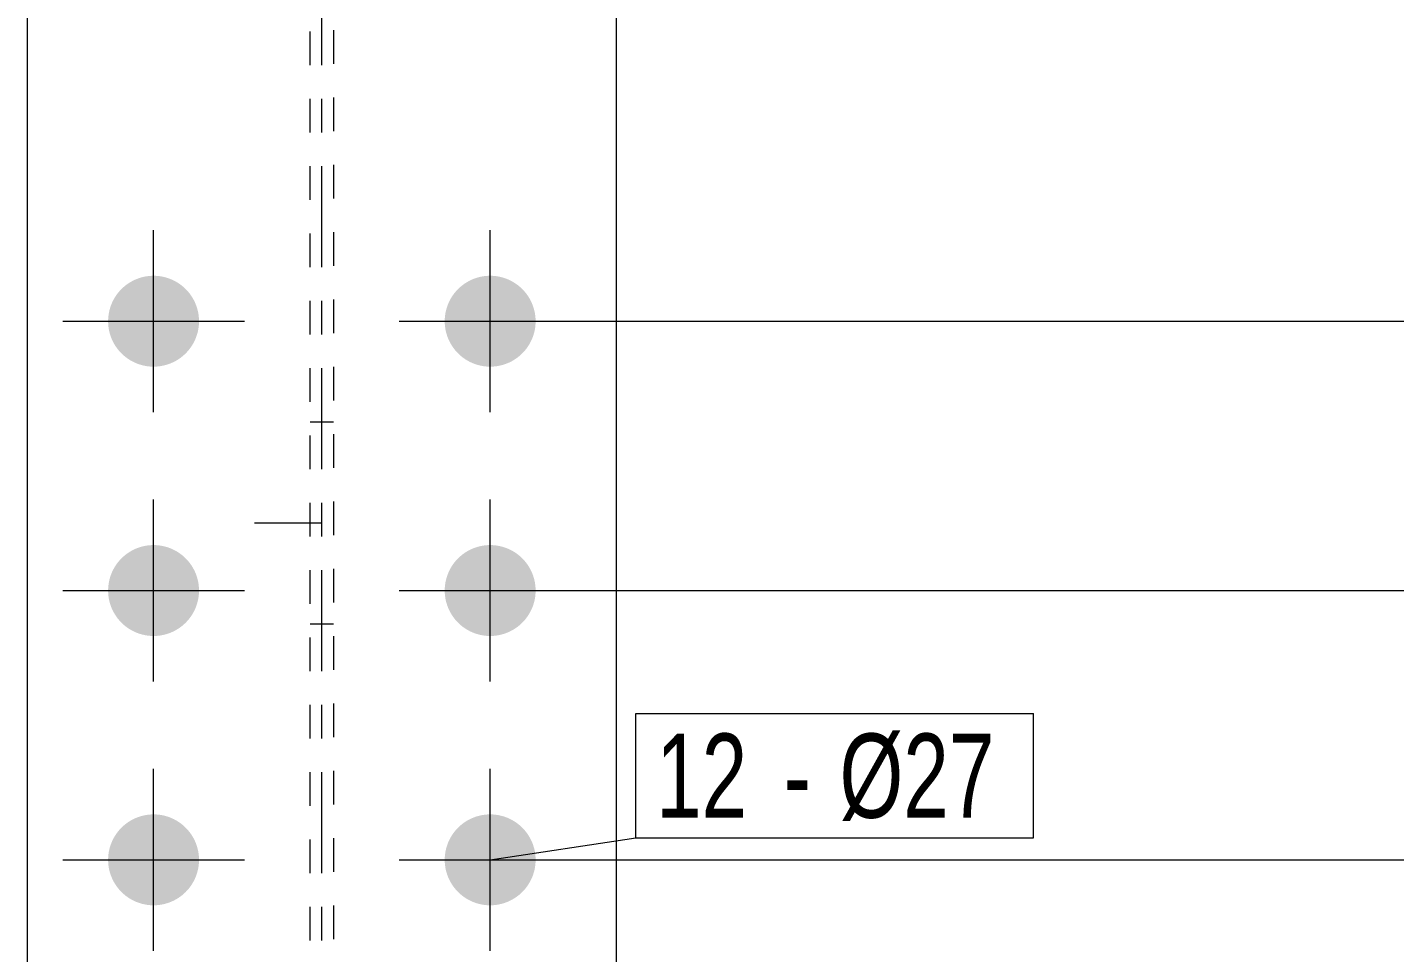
# Model space of a CAD drawing. Header units: millimetres. Extents: x 2 to 825, y 1 to 579.
# Drawn here: x 91.95 to 132.57, y 459.33 to 486.82 of the extents above; entities that cross this region are included whole.
import ezdxf

# ---------------------------------------------------------------- set-up
doc = ezdxf.new("R2010")
doc.units = ezdxf.units.MM
for name, pattern in [('XKITLINE00', [0]), ('XKITLINE01', [4, 1, -1, 1, -1]), ('XKITLINE02', [4, 2, -2]), ('XKITLINE03', [6, 3, -1, 1, -1])]:
    doc.linetypes.add(name, pattern=pattern)
for name, color, linetype, lineweight in [('Bolt', 3, 'Continuous', 0), ('BoltMark', 7, 'Continuous', 0), ('Dimensions', 7, 'Continuous', 0), ('Part', 2, 'Continuous', 0)]:
    doc.layers.add(name, color=color, linetype=linetype, lineweight=lineweight)
doc.styles.add('ARIAL_NARROW', font='ARIALN.TTF')

# ---------------------------------------------------------------- blocks, each defined once
blk = doc.blocks.new('*A37')
at = {"layer": 'Bolt', "color": 3, "linetype": 'XKITLINE02', "lineweight": 0}
for p, q in [((100.346, 475.095), (101.046, 475.095)), ((98.696, 472.095), (102.696, 472.095)), ((100.346, 469.095), (101.046, 469.095))]:
    blk.add_line(p, q, dxfattribs=at)
blk = doc.blocks.new('*A38')
at = {"layer": 'Bolt'}
for points in [[(94.347, 478.122), (94.348, 478.155), (94.35, 478.188), (94.353, 478.221), (94.357, 478.254), (94.361, 478.287), (94.366, 478.32), (94.372, 478.352), (94.379, 478.384), (94.387, 478.417), (94.395, 478.449), (94.405, 478.481), (94.415, 478.512), (94.425, 478.544), (94.437, 478.575), (94.449, 478.605), (94.462, 478.636), (94.476, 478.666), (94.491, 478.696), (94.506, 478.725), (94.522, 478.754), (94.539, 478.783), (94.556, 478.811), (94.574, 478.839), (94.593, 478.866), (94.612, 478.893), (94.632, 478.919), (94.653, 478.945), (94.674, 478.97), (94.696, 478.995), (94.719, 479.02), (94.742, 479.043), (94.766, 479.066), (94.79, 479.089), (94.815, 479.111), (94.84, 479.132), (94.866, 479.153), (94.892, 479.173), (94.919, 479.192), (94.946, 479.211), (94.974, 479.229), (95.002, 479.247), (95.031, 479.263), (95.06, 479.279), (95.089, 479.295), (95.119, 479.309), (95.149, 479.323), (95.18, 479.336), (95.211, 479.348), (95.242, 479.36), (95.273, 479.371), (95.305, 479.381), (95.336, 479.39), (95.368, 479.398), (95.401, 479.406), (95.433, 479.413), (95.466, 479.419), (95.498, 479.424), (95.531, 479.429), (95.564, 479.432), (95.597, 479.435), (95.63, 479.437), (95.663, 479.438), (95.696, 479.439), (95.73, 479.438), (95.763, 479.437), (95.796, 479.435), (95.829, 479.432), (95.862, 479.429), (95.895, 479.424), (95.927, 479.419), (95.96, 479.413), (95.992, 479.406), (96.024, 479.398), (96.057, 479.39), (96.088, 479.381), (96.12, 479.371), (96.151, 479.36), (96.182, 479.348), (96.213, 479.336), (96.244, 479.323), (96.274, 479.309), (96.303, 479.295), (96.333, 479.279), (96.362, 479.263), (96.39, 479.247), (96.419, 479.229), (96.446, 479.211), (96.474, 479.192), (96.501, 479.173), (96.527, 479.153), (96.553, 479.132), (96.578, 479.111), (96.603, 479.089), (96.627, 479.066), (96.651, 479.043), (96.674, 479.02), (96.697, 478.995), (96.719, 478.97), (96.74, 478.945), (96.761, 478.919), (96.781, 478.893), (96.8, 478.866), (96.819, 478.839), (96.837, 478.811), (96.854, 478.783), (96.871, 478.754), (96.887, 478.725), (96.902, 478.696), (96.917, 478.666), (96.931, 478.636), (96.944, 478.605), (96.956, 478.575), (96.968, 478.544), (96.978, 478.512), (96.988, 478.481), (96.998, 478.449), (97.006, 478.417), (97.014, 478.384), (97.021, 478.352), (97.027, 478.32), (97.032, 478.287), (97.036, 478.254), (97.04, 478.221), (97.043, 478.188), (97.045, 478.155), (97.046, 478.122), (97.046, 478.089), (97.046, 478.056), (97.045, 478.022), (97.043, 477.989), (97.04, 477.956), (97.036, 477.923), (97.032, 477.891), (97.027, 477.858), (97.021, 477.825), (97.014, 477.793), (97.006, 477.761), (96.998, 477.729), (96.988, 477.697), (96.978, 477.665), (96.968, 477.634), (96.956, 477.603), (96.944, 477.572), (96.931, 477.542), (96.917, 477.512), (96.902, 477.482), (96.887, 477.452), (96.871, 477.423), (96.854, 477.395), (96.837, 477.366), (96.819, 477.339), (96.8, 477.311), (96.781, 477.285), (96.761, 477.258), (96.74, 477.232), (96.719, 477.207), (96.697, 477.182), (96.674, 477.158), (96.651, 477.134), (96.627, 477.111), (96.603, 477.088), (96.578, 477.066), (96.553, 477.045), (96.527, 477.024), (96.501, 477.004), (96.474, 476.985), (96.446, 476.966), (96.419, 476.948), (96.39, 476.931), (96.362, 476.914), (96.333, 476.898), (96.303, 476.883), (96.274, 476.868), (96.244, 476.855), (96.213, 476.841), (96.182, 476.829), (96.151, 476.818), (96.12, 476.807), (96.088, 476.797), (96.057, 476.788), (96.024, 476.779), (95.992, 476.772), (95.96, 476.765), (95.927, 476.759), (95.895, 476.753), (95.862, 476.749), (95.829, 476.745), (95.796, 476.742), (95.763, 476.74), (95.73, 476.739), (95.696, 476.739), (95.663, 476.739), (95.63, 476.74), (95.597, 476.742), (95.564, 476.745), (95.531, 476.749), (95.498, 476.753), (95.466, 476.759), (95.433, 476.765), (95.401, 476.772), (95.368, 476.779), (95.336, 476.788), (95.305, 476.797), (95.273, 476.807), (95.242, 476.818), (95.211, 476.829), (95.18, 476.841), (95.149, 476.855), (95.119, 476.868), (95.089, 476.883), (95.06, 476.898), (95.031, 476.914), (95.002, 476.931), (94.974, 476.948), (94.946, 476.966), (94.919, 476.985), (94.892, 477.004), (94.866, 477.024), (94.84, 477.045), (94.815, 477.066), (94.79, 477.088), (94.766, 477.111), (94.742, 477.134), (94.719, 477.158), (94.696, 477.182), (94.674, 477.207), (94.653, 477.232), (94.632, 477.258), (94.612, 477.285), (94.593, 477.311), (94.574, 477.339), (94.556, 477.366), (94.539, 477.395), (94.522, 477.423), (94.506, 477.452), (94.491, 477.482), (94.476, 477.512), (94.462, 477.542), (94.449, 477.572), (94.437, 477.603), (94.425, 477.634), (94.415, 477.665), (94.405, 477.697), (94.395, 477.729), (94.387, 477.761), (94.379, 477.793), (94.372, 477.825), (94.366, 477.858), (94.361, 477.891), (94.357, 477.923), (94.353, 477.956), (94.35, 477.989), (94.348, 478.022), (94.347, 478.056), (94.346, 478.089)], [(104.347, 478.122), (104.348, 478.155), (104.35, 478.188), (104.353, 478.221), (104.357, 478.254), (104.361, 478.287), (104.366, 478.32), (104.372, 478.352), (104.379, 478.384), (104.387, 478.417), (104.395, 478.449), (104.405, 478.481), (104.415, 478.512), (104.425, 478.544), (104.437, 478.575), (104.449, 478.605), (104.462, 478.636), (104.476, 478.666), (104.491, 478.696), (104.506, 478.725), (104.522, 478.754), (104.539, 478.783), (104.556, 478.811), (104.574, 478.839), (104.593, 478.866), (104.612, 478.893), (104.632, 478.919), (104.653, 478.945), (104.674, 478.97), (104.696, 478.995), (104.719, 479.02), (104.742, 479.043), (104.766, 479.066), (104.79, 479.089), (104.815, 479.111), (104.84, 479.132), (104.866, 479.153), (104.892, 479.173), (104.919, 479.192), (104.946, 479.211), (104.974, 479.229), (105.002, 479.247), (105.031, 479.263), (105.06, 479.279), (105.089, 479.295), (105.119, 479.309), (105.149, 479.323), (105.18, 479.336), (105.211, 479.348), (105.242, 479.36), (105.273, 479.371), (105.305, 479.381), (105.336, 479.39), (105.368, 479.398), (105.401, 479.406), (105.433, 479.413), (105.466, 479.419), (105.498, 479.424), (105.531, 479.429), (105.564, 479.432), (105.597, 479.435), (105.63, 479.437), (105.663, 479.438), (105.696, 479.439), (105.73, 479.438), (105.763, 479.437), (105.796, 479.435), (105.829, 479.432), (105.862, 479.429), (105.895, 479.424), (105.927, 479.419), (105.96, 479.413), (105.992, 479.406), (106.024, 479.398), (106.057, 479.39), (106.088, 479.381), (106.12, 479.371), (106.151, 479.36), (106.182, 479.348), (106.213, 479.336), (106.244, 479.323), (106.274, 479.309), (106.303, 479.295), (106.333, 479.279), (106.362, 479.263), (106.39, 479.247), (106.419, 479.229), (106.446, 479.211), (106.474, 479.192), (106.501, 479.173), (106.527, 479.153), (106.553, 479.132), (106.578, 479.111), (106.603, 479.089), (106.627, 479.066), (106.651, 479.043), (106.674, 479.02), (106.697, 478.995), (106.719, 478.97), (106.74, 478.945), (106.761, 478.919), (106.781, 478.893), (106.8, 478.866), (106.819, 478.839), (106.837, 478.811), (106.854, 478.783), (106.871, 478.754), (106.887, 478.725), (106.902, 478.696), (106.917, 478.666), (106.931, 478.636), (106.944, 478.605), (106.956, 478.575), (106.968, 478.544), (106.978, 478.512), (106.988, 478.481), (106.998, 478.449), (107.006, 478.417), (107.014, 478.384), (107.021, 478.352), (107.027, 478.32), (107.032, 478.287), (107.036, 478.254), (107.04, 478.221), (107.043, 478.188), (107.045, 478.155), (107.046, 478.122), (107.046, 478.089), (107.046, 478.056), (107.045, 478.022), (107.043, 477.989), (107.04, 477.956), (107.036, 477.923), (107.032, 477.891), (107.027, 477.858), (107.021, 477.825), (107.014, 477.793), (107.006, 477.761), (106.998, 477.729), (106.988, 477.697), (106.978, 477.665), (106.968, 477.634), (106.956, 477.603), (106.944, 477.572), (106.931, 477.542), (106.917, 477.512), (106.902, 477.482), (106.887, 477.452), (106.871, 477.423), (106.854, 477.395), (106.837, 477.366), (106.819, 477.339), (106.8, 477.311), (106.781, 477.285), (106.761, 477.258), (106.74, 477.232), (106.719, 477.207), (106.697, 477.182), (106.674, 477.158), (106.651, 477.134), (106.627, 477.111), (106.603, 477.088), (106.578, 477.066), (106.553, 477.045), (106.527, 477.024), (106.501, 477.004), (106.474, 476.985), (106.446, 476.966), (106.419, 476.948), (106.39, 476.931), (106.362, 476.914), (106.333, 476.898), (106.303, 476.883), (106.274, 476.868), (106.244, 476.855), (106.213, 476.841), (106.182, 476.829), (106.151, 476.818), (106.12, 476.807), (106.088, 476.797), (106.057, 476.788), (106.024, 476.779), (105.992, 476.772), (105.96, 476.765), (105.927, 476.759), (105.895, 476.753), (105.862, 476.749), (105.829, 476.745), (105.796, 476.742), (105.763, 476.74), (105.73, 476.739), (105.696, 476.739), (105.663, 476.739), (105.63, 476.74), (105.597, 476.742), (105.564, 476.745), (105.531, 476.749), (105.498, 476.753), (105.466, 476.759), (105.433, 476.765), (105.401, 476.772), (105.368, 476.779), (105.336, 476.788), (105.305, 476.797), (105.273, 476.807), (105.242, 476.818), (105.211, 476.829), (105.18, 476.841), (105.149, 476.855), (105.119, 476.868), (105.089, 476.883), (105.06, 476.898), (105.031, 476.914), (105.002, 476.931), (104.974, 476.948), (104.946, 476.966), (104.919, 476.985), (104.892, 477.004), (104.866, 477.024), (104.84, 477.045), (104.815, 477.066), (104.79, 477.088), (104.766, 477.111), (104.742, 477.134), (104.719, 477.158), (104.696, 477.182), (104.674, 477.207), (104.653, 477.232), (104.632, 477.258), (104.612, 477.285), (104.593, 477.311), (104.574, 477.339), (104.556, 477.366), (104.539, 477.395), (104.522, 477.423), (104.506, 477.452), (104.491, 477.482), (104.476, 477.512), (104.462, 477.542), (104.449, 477.572), (104.437, 477.603), (104.425, 477.634), (104.415, 477.665), (104.405, 477.697), (104.395, 477.729), (104.387, 477.761), (104.379, 477.793), (104.372, 477.825), (104.366, 477.858), (104.361, 477.891), (104.357, 477.923), (104.353, 477.956), (104.35, 477.989), (104.348, 478.022), (104.347, 478.056), (104.346, 478.089)], [(94.347, 470.122), (94.348, 470.155), (94.35, 470.188), (94.353, 470.221), (94.357, 470.254), (94.361, 470.287), (94.366, 470.32), (94.372, 470.352), (94.379, 470.384), (94.387, 470.417), (94.395, 470.449), (94.405, 470.481), (94.415, 470.512), (94.425, 470.544), (94.437, 470.575), (94.449, 470.605), (94.462, 470.636), (94.476, 470.666), (94.491, 470.696), (94.506, 470.725), (94.522, 470.754), (94.539, 470.783), (94.556, 470.811), (94.574, 470.839), (94.593, 470.866), (94.612, 470.893), (94.632, 470.919), (94.653, 470.945), (94.674, 470.97), (94.696, 470.995), (94.719, 471.02), (94.742, 471.043), (94.766, 471.066), (94.79, 471.089), (94.815, 471.111), (94.84, 471.132), (94.866, 471.153), (94.892, 471.173), (94.919, 471.192), (94.946, 471.211), (94.974, 471.229), (95.002, 471.247), (95.031, 471.263), (95.06, 471.279), (95.089, 471.295), (95.119, 471.309), (95.149, 471.323), (95.18, 471.336), (95.211, 471.348), (95.242, 471.36), (95.273, 471.371), (95.305, 471.381), (95.336, 471.39), (95.368, 471.398), (95.401, 471.406), (95.433, 471.413), (95.466, 471.419), (95.498, 471.424), (95.531, 471.429), (95.564, 471.432), (95.597, 471.435), (95.63, 471.437), (95.663, 471.438), (95.696, 471.439), (95.73, 471.438), (95.763, 471.437), (95.796, 471.435), (95.829, 471.432), (95.862, 471.429), (95.895, 471.424), (95.927, 471.419), (95.96, 471.413), (95.992, 471.406), (96.024, 471.398), (96.057, 471.39), (96.088, 471.381), (96.12, 471.371), (96.151, 471.36), (96.182, 471.348), (96.213, 471.336), (96.244, 471.323), (96.274, 471.309), (96.303, 471.295), (96.333, 471.279), (96.362, 471.263), (96.39, 471.247), (96.419, 471.229), (96.446, 471.211), (96.474, 471.192), (96.501, 471.173), (96.527, 471.153), (96.553, 471.132), (96.578, 471.111), (96.603, 471.089), (96.627, 471.066), (96.651, 471.043), (96.674, 471.02), (96.697, 470.995), (96.719, 470.97), (96.74, 470.945), (96.761, 470.919), (96.781, 470.893), (96.8, 470.866), (96.819, 470.839), (96.837, 470.811), (96.854, 470.783), (96.871, 470.754), (96.887, 470.725), (96.902, 470.696), (96.917, 470.666), (96.931, 470.636), (96.944, 470.605), (96.956, 470.575), (96.968, 470.544), (96.978, 470.512), (96.988, 470.481), (96.998, 470.449), (97.006, 470.417), (97.014, 470.384), (97.021, 470.352), (97.027, 470.32), (97.032, 470.287), (97.036, 470.254), (97.04, 470.221), (97.043, 470.188), (97.045, 470.155), (97.046, 470.122), (97.046, 470.089), (97.046, 470.056), (97.045, 470.022), (97.043, 469.989), (97.04, 469.956), (97.036, 469.923), (97.032, 469.891), (97.027, 469.858), (97.021, 469.825), (97.014, 469.793), (97.006, 469.761), (96.998, 469.729), (96.988, 469.697), (96.978, 469.665), (96.968, 469.634), (96.956, 469.603), (96.944, 469.572), (96.931, 469.542), (96.917, 469.512), (96.902, 469.482), (96.887, 469.452), (96.871, 469.423), (96.854, 469.395), (96.837, 469.366), (96.819, 469.339), (96.8, 469.311), (96.781, 469.285), (96.761, 469.258), (96.74, 469.232), (96.719, 469.207), (96.697, 469.182), (96.674, 469.158), (96.651, 469.134), (96.627, 469.111), (96.603, 469.088), (96.578, 469.066), (96.553, 469.045), (96.527, 469.024), (96.501, 469.004), (96.474, 468.985), (96.446, 468.966), (96.419, 468.948), (96.39, 468.931), (96.362, 468.914), (96.333, 468.898), (96.303, 468.883), (96.274, 468.868), (96.244, 468.855), (96.213, 468.841), (96.182, 468.829), (96.151, 468.818), (96.12, 468.807), (96.088, 468.797), (96.057, 468.788), (96.024, 468.779), (95.992, 468.772), (95.96, 468.765), (95.927, 468.759), (95.895, 468.753), (95.862, 468.749), (95.829, 468.745), (95.796, 468.742), (95.763, 468.74), (95.73, 468.739), (95.696, 468.739), (95.663, 468.739), (95.63, 468.74), (95.597, 468.742), (95.564, 468.745), (95.531, 468.749), (95.498, 468.753), (95.466, 468.759), (95.433, 468.765), (95.401, 468.772), (95.368, 468.779), (95.336, 468.788), (95.305, 468.797), (95.273, 468.807), (95.242, 468.818), (95.211, 468.829), (95.18, 468.841), (95.149, 468.855), (95.119, 468.868), (95.089, 468.883), (95.06, 468.898), (95.031, 468.914), (95.002, 468.931), (94.974, 468.948), (94.946, 468.966), (94.919, 468.985), (94.892, 469.004), (94.866, 469.024), (94.84, 469.045), (94.815, 469.066), (94.79, 469.088), (94.766, 469.111), (94.742, 469.134), (94.719, 469.158), (94.696, 469.182), (94.674, 469.207), (94.653, 469.232), (94.632, 469.258), (94.612, 469.285), (94.593, 469.311), (94.574, 469.339), (94.556, 469.366), (94.539, 469.395), (94.522, 469.423), (94.506, 469.452), (94.491, 469.482), (94.476, 469.512), (94.462, 469.542), (94.449, 469.572), (94.437, 469.603), (94.425, 469.634), (94.415, 469.665), (94.405, 469.697), (94.395, 469.729), (94.387, 469.761), (94.379, 469.793), (94.372, 469.825), (94.366, 469.858), (94.361, 469.891), (94.357, 469.923), (94.353, 469.956), (94.35, 469.989), (94.348, 470.022), (94.347, 470.056), (94.346, 470.089)], [(104.347, 470.122), (104.348, 470.155), (104.35, 470.188), (104.353, 470.221), (104.357, 470.254), (104.361, 470.287), (104.366, 470.32), (104.372, 470.352), (104.379, 470.384), (104.387, 470.417), (104.395, 470.449), (104.405, 470.481), (104.415, 470.512), (104.425, 470.544), (104.437, 470.575), (104.449, 470.605), (104.462, 470.636), (104.476, 470.666), (104.491, 470.696), (104.506, 470.725), (104.522, 470.754), (104.539, 470.783), (104.556, 470.811), (104.574, 470.839), (104.593, 470.866), (104.612, 470.893), (104.632, 470.919), (104.653, 470.945), (104.674, 470.97), (104.696, 470.995), (104.719, 471.02), (104.742, 471.043), (104.766, 471.066), (104.79, 471.089), (104.815, 471.111), (104.84, 471.132), (104.866, 471.153), (104.892, 471.173), (104.919, 471.192), (104.946, 471.211), (104.974, 471.229), (105.002, 471.247), (105.031, 471.263), (105.06, 471.279), (105.089, 471.295), (105.119, 471.309), (105.149, 471.323), (105.18, 471.336), (105.211, 471.348), (105.242, 471.36), (105.273, 471.371), (105.305, 471.381), (105.336, 471.39), (105.368, 471.398), (105.401, 471.406), (105.433, 471.413), (105.466, 471.419), (105.498, 471.424), (105.531, 471.429), (105.564, 471.432), (105.597, 471.435), (105.63, 471.437), (105.663, 471.438), (105.696, 471.439), (105.73, 471.438), (105.763, 471.437), (105.796, 471.435), (105.829, 471.432), (105.862, 471.429), (105.895, 471.424), (105.927, 471.419), (105.96, 471.413), (105.992, 471.406), (106.024, 471.398), (106.057, 471.39), (106.088, 471.381), (106.12, 471.371), (106.151, 471.36), (106.182, 471.348), (106.213, 471.336), (106.244, 471.323), (106.274, 471.309), (106.303, 471.295), (106.333, 471.279), (106.362, 471.263), (106.39, 471.247), (106.419, 471.229), (106.446, 471.211), (106.474, 471.192), (106.501, 471.173), (106.527, 471.153), (106.553, 471.132), (106.578, 471.111), (106.603, 471.089), (106.627, 471.066), (106.651, 471.043), (106.674, 471.02), (106.697, 470.995), (106.719, 470.97), (106.74, 470.945), (106.761, 470.919), (106.781, 470.893), (106.8, 470.866), (106.819, 470.839), (106.837, 470.811), (106.854, 470.783), (106.871, 470.754), (106.887, 470.725), (106.902, 470.696), (106.917, 470.666), (106.931, 470.636), (106.944, 470.605), (106.956, 470.575), (106.968, 470.544), (106.978, 470.512), (106.988, 470.481), (106.998, 470.449), (107.006, 470.417), (107.014, 470.384), (107.021, 470.352), (107.027, 470.32), (107.032, 470.287), (107.036, 470.254), (107.04, 470.221), (107.043, 470.188), (107.045, 470.155), (107.046, 470.122), (107.046, 470.089), (107.046, 470.056), (107.045, 470.022), (107.043, 469.989), (107.04, 469.956), (107.036, 469.923), (107.032, 469.891), (107.027, 469.858), (107.021, 469.825), (107.014, 469.793), (107.006, 469.761), (106.998, 469.729), (106.988, 469.697), (106.978, 469.665), (106.968, 469.634), (106.956, 469.603), (106.944, 469.572), (106.931, 469.542), (106.917, 469.512), (106.902, 469.482), (106.887, 469.452), (106.871, 469.423), (106.854, 469.395), (106.837, 469.366), (106.819, 469.339), (106.8, 469.311), (106.781, 469.285), (106.761, 469.258), (106.74, 469.232), (106.719, 469.207), (106.697, 469.182), (106.674, 469.158), (106.651, 469.134), (106.627, 469.111), (106.603, 469.088), (106.578, 469.066), (106.553, 469.045), (106.527, 469.024), (106.501, 469.004), (106.474, 468.985), (106.446, 468.966), (106.419, 468.948), (106.39, 468.931), (106.362, 468.914), (106.333, 468.898), (106.303, 468.883), (106.274, 468.868), (106.244, 468.855), (106.213, 468.841), (106.182, 468.829), (106.151, 468.818), (106.12, 468.807), (106.088, 468.797), (106.057, 468.788), (106.024, 468.779), (105.992, 468.772), (105.96, 468.765), (105.927, 468.759), (105.895, 468.753), (105.862, 468.749), (105.829, 468.745), (105.796, 468.742), (105.763, 468.74), (105.73, 468.739), (105.696, 468.739), (105.663, 468.739), (105.63, 468.74), (105.597, 468.742), (105.564, 468.745), (105.531, 468.749), (105.498, 468.753), (105.466, 468.759), (105.433, 468.765), (105.401, 468.772), (105.368, 468.779), (105.336, 468.788), (105.305, 468.797), (105.273, 468.807), (105.242, 468.818), (105.211, 468.829), (105.18, 468.841), (105.149, 468.855), (105.119, 468.868), (105.089, 468.883), (105.06, 468.898), (105.031, 468.914), (105.002, 468.931), (104.974, 468.948), (104.946, 468.966), (104.919, 468.985), (104.892, 469.004), (104.866, 469.024), (104.84, 469.045), (104.815, 469.066), (104.79, 469.088), (104.766, 469.111), (104.742, 469.134), (104.719, 469.158), (104.696, 469.182), (104.674, 469.207), (104.653, 469.232), (104.632, 469.258), (104.612, 469.285), (104.593, 469.311), (104.574, 469.339), (104.556, 469.366), (104.539, 469.395), (104.522, 469.423), (104.506, 469.452), (104.491, 469.482), (104.476, 469.512), (104.462, 469.542), (104.449, 469.572), (104.437, 469.603), (104.425, 469.634), (104.415, 469.665), (104.405, 469.697), (104.395, 469.729), (104.387, 469.761), (104.379, 469.793), (104.372, 469.825), (104.366, 469.858), (104.361, 469.891), (104.357, 469.923), (104.353, 469.956), (104.35, 469.989), (104.348, 470.022), (104.347, 470.056), (104.346, 470.089)], [(94.347, 462.122), (94.348, 462.155), (94.35, 462.188), (94.353, 462.221), (94.357, 462.254), (94.361, 462.287), (94.366, 462.32), (94.372, 462.352), (94.379, 462.384), (94.387, 462.417), (94.395, 462.449), (94.405, 462.481), (94.415, 462.512), (94.425, 462.544), (94.437, 462.575), (94.449, 462.605), (94.462, 462.636), (94.476, 462.666), (94.491, 462.696), (94.506, 462.725), (94.522, 462.754), (94.539, 462.783), (94.556, 462.811), (94.574, 462.839), (94.593, 462.866), (94.612, 462.893), (94.632, 462.919), (94.653, 462.945), (94.674, 462.97), (94.696, 462.995), (94.719, 463.02), (94.742, 463.043), (94.766, 463.066), (94.79, 463.089), (94.815, 463.111), (94.84, 463.132), (94.866, 463.153), (94.892, 463.173), (94.919, 463.192), (94.946, 463.211), (94.974, 463.229), (95.002, 463.247), (95.031, 463.263), (95.06, 463.279), (95.089, 463.295), (95.119, 463.309), (95.149, 463.323), (95.18, 463.336), (95.211, 463.348), (95.242, 463.36), (95.273, 463.371), (95.305, 463.381), (95.336, 463.39), (95.368, 463.398), (95.401, 463.406), (95.433, 463.413), (95.466, 463.419), (95.498, 463.424), (95.531, 463.429), (95.564, 463.432), (95.597, 463.435), (95.63, 463.437), (95.663, 463.438), (95.696, 463.439), (95.73, 463.438), (95.763, 463.437), (95.796, 463.435), (95.829, 463.432), (95.862, 463.429), (95.895, 463.424), (95.927, 463.419), (95.96, 463.413), (95.992, 463.406), (96.024, 463.398), (96.057, 463.39), (96.088, 463.381), (96.12, 463.371), (96.151, 463.36), (96.182, 463.348), (96.213, 463.336), (96.244, 463.323), (96.274, 463.309), (96.303, 463.295), (96.333, 463.279), (96.362, 463.263), (96.39, 463.247), (96.419, 463.229), (96.446, 463.211), (96.474, 463.192), (96.501, 463.173), (96.527, 463.153), (96.553, 463.132), (96.578, 463.111), (96.603, 463.089), (96.627, 463.066), (96.651, 463.043), (96.674, 463.02), (96.697, 462.995), (96.719, 462.97), (96.74, 462.945), (96.761, 462.919), (96.781, 462.893), (96.8, 462.866), (96.819, 462.839), (96.837, 462.811), (96.854, 462.783), (96.871, 462.754), (96.887, 462.725), (96.902, 462.696), (96.917, 462.666), (96.931, 462.636), (96.944, 462.605), (96.956, 462.575), (96.968, 462.544), (96.978, 462.512), (96.988, 462.481), (96.998, 462.449), (97.006, 462.417), (97.014, 462.384), (97.021, 462.352), (97.027, 462.32), (97.032, 462.287), (97.036, 462.254), (97.04, 462.221), (97.043, 462.188), (97.045, 462.155), (97.046, 462.122), (97.046, 462.089), (97.046, 462.056), (97.045, 462.022), (97.043, 461.989), (97.04, 461.956), (97.036, 461.923), (97.032, 461.891), (97.027, 461.858), (97.021, 461.825), (97.014, 461.793), (97.006, 461.761), (96.998, 461.729), (96.988, 461.697), (96.978, 461.665), (96.968, 461.634), (96.956, 461.603), (96.944, 461.572), (96.931, 461.542), (96.917, 461.512), (96.902, 461.482), (96.887, 461.452), (96.871, 461.423), (96.854, 461.395), (96.837, 461.366), (96.819, 461.339), (96.8, 461.311), (96.781, 461.285), (96.761, 461.258), (96.74, 461.232), (96.719, 461.207), (96.697, 461.182), (96.674, 461.158), (96.651, 461.134), (96.627, 461.111), (96.603, 461.088), (96.578, 461.066), (96.553, 461.045), (96.527, 461.024), (96.501, 461.004), (96.474, 460.985), (96.446, 460.966), (96.419, 460.948), (96.39, 460.931), (96.362, 460.914), (96.333, 460.898), (96.303, 460.883), (96.274, 460.868), (96.244, 460.855), (96.213, 460.841), (96.182, 460.829), (96.151, 460.818), (96.12, 460.807), (96.088, 460.797), (96.057, 460.788), (96.024, 460.779), (95.992, 460.772), (95.96, 460.765), (95.927, 460.759), (95.895, 460.753), (95.862, 460.749), (95.829, 460.745), (95.796, 460.742), (95.763, 460.74), (95.73, 460.739), (95.696, 460.739), (95.663, 460.739), (95.63, 460.74), (95.597, 460.742), (95.564, 460.745), (95.531, 460.749), (95.498, 460.753), (95.466, 460.759), (95.433, 460.765), (95.401, 460.772), (95.368, 460.779), (95.336, 460.788), (95.305, 460.797), (95.273, 460.807), (95.242, 460.818), (95.211, 460.829), (95.18, 460.841), (95.149, 460.855), (95.119, 460.868), (95.089, 460.883), (95.06, 460.898), (95.031, 460.914), (95.002, 460.931), (94.974, 460.948), (94.946, 460.966), (94.919, 460.985), (94.892, 461.004), (94.866, 461.024), (94.84, 461.045), (94.815, 461.066), (94.79, 461.088), (94.766, 461.111), (94.742, 461.134), (94.719, 461.158), (94.696, 461.182), (94.674, 461.207), (94.653, 461.232), (94.632, 461.258), (94.612, 461.285), (94.593, 461.311), (94.574, 461.339), (94.556, 461.366), (94.539, 461.395), (94.522, 461.423), (94.506, 461.452), (94.491, 461.482), (94.476, 461.512), (94.462, 461.542), (94.449, 461.572), (94.437, 461.603), (94.425, 461.634), (94.415, 461.665), (94.405, 461.697), (94.395, 461.729), (94.387, 461.761), (94.379, 461.793), (94.372, 461.825), (94.366, 461.858), (94.361, 461.891), (94.357, 461.923), (94.353, 461.956), (94.35, 461.989), (94.348, 462.022), (94.347, 462.056), (94.346, 462.089)], [(104.347, 462.122), (104.348, 462.155), (104.35, 462.188), (104.353, 462.221), (104.357, 462.254), (104.361, 462.287), (104.366, 462.32), (104.372, 462.352), (104.379, 462.384), (104.387, 462.417), (104.395, 462.449), (104.405, 462.481), (104.415, 462.512), (104.425, 462.544), (104.437, 462.575), (104.449, 462.605), (104.462, 462.636), (104.476, 462.666), (104.491, 462.696), (104.506, 462.725), (104.522, 462.754), (104.539, 462.783), (104.556, 462.811), (104.574, 462.839), (104.593, 462.866), (104.612, 462.893), (104.632, 462.919), (104.653, 462.945), (104.674, 462.97), (104.696, 462.995), (104.719, 463.02), (104.742, 463.043), (104.766, 463.066), (104.79, 463.089), (104.815, 463.111), (104.84, 463.132), (104.866, 463.153), (104.892, 463.173), (104.919, 463.192), (104.946, 463.211), (104.974, 463.229), (105.002, 463.247), (105.031, 463.263), (105.06, 463.279), (105.089, 463.295), (105.119, 463.309), (105.149, 463.323), (105.18, 463.336), (105.211, 463.348), (105.242, 463.36), (105.273, 463.371), (105.305, 463.381), (105.336, 463.39), (105.368, 463.398), (105.401, 463.406), (105.433, 463.413), (105.466, 463.419), (105.498, 463.424), (105.531, 463.429), (105.564, 463.432), (105.597, 463.435), (105.63, 463.437), (105.663, 463.438), (105.696, 463.439), (105.73, 463.438), (105.763, 463.437), (105.796, 463.435), (105.829, 463.432), (105.862, 463.429), (105.895, 463.424), (105.927, 463.419), (105.96, 463.413), (105.992, 463.406), (106.024, 463.398), (106.057, 463.39), (106.088, 463.381), (106.12, 463.371), (106.151, 463.36), (106.182, 463.348), (106.213, 463.336), (106.244, 463.323), (106.274, 463.309), (106.303, 463.295), (106.333, 463.279), (106.362, 463.263), (106.39, 463.247), (106.419, 463.229), (106.446, 463.211), (106.474, 463.192), (106.501, 463.173), (106.527, 463.153), (106.553, 463.132), (106.578, 463.111), (106.603, 463.089), (106.627, 463.066), (106.651, 463.043), (106.674, 463.02), (106.697, 462.995), (106.719, 462.97), (106.74, 462.945), (106.761, 462.919), (106.781, 462.893), (106.8, 462.866), (106.819, 462.839), (106.837, 462.811), (106.854, 462.783), (106.871, 462.754), (106.887, 462.725), (106.902, 462.696), (106.917, 462.666), (106.931, 462.636), (106.944, 462.605), (106.956, 462.575), (106.968, 462.544), (106.978, 462.512), (106.988, 462.481), (106.998, 462.449), (107.006, 462.417), (107.014, 462.384), (107.021, 462.352), (107.027, 462.32), (107.032, 462.287), (107.036, 462.254), (107.04, 462.221), (107.043, 462.188), (107.045, 462.155), (107.046, 462.122), (107.046, 462.089), (107.046, 462.056), (107.045, 462.022), (107.043, 461.989), (107.04, 461.956), (107.036, 461.923), (107.032, 461.891), (107.027, 461.858), (107.021, 461.825), (107.014, 461.793), (107.006, 461.761), (106.998, 461.729), (106.988, 461.697), (106.978, 461.665), (106.968, 461.634), (106.956, 461.603), (106.944, 461.572), (106.931, 461.542), (106.917, 461.512), (106.902, 461.482), (106.887, 461.452), (106.871, 461.423), (106.854, 461.395), (106.837, 461.366), (106.819, 461.339), (106.8, 461.311), (106.781, 461.285), (106.761, 461.258), (106.74, 461.232), (106.719, 461.207), (106.697, 461.182), (106.674, 461.158), (106.651, 461.134), (106.627, 461.111), (106.603, 461.088), (106.578, 461.066), (106.553, 461.045), (106.527, 461.024), (106.501, 461.004), (106.474, 460.985), (106.446, 460.966), (106.419, 460.948), (106.39, 460.931), (106.362, 460.914), (106.333, 460.898), (106.303, 460.883), (106.274, 460.868), (106.244, 460.855), (106.213, 460.841), (106.182, 460.829), (106.151, 460.818), (106.12, 460.807), (106.088, 460.797), (106.057, 460.788), (106.024, 460.779), (105.992, 460.772), (105.96, 460.765), (105.927, 460.759), (105.895, 460.753), (105.862, 460.749), (105.829, 460.745), (105.796, 460.742), (105.763, 460.74), (105.73, 460.739), (105.696, 460.739), (105.663, 460.739), (105.63, 460.74), (105.597, 460.742), (105.564, 460.745), (105.531, 460.749), (105.498, 460.753), (105.466, 460.759), (105.433, 460.765), (105.401, 460.772), (105.368, 460.779), (105.336, 460.788), (105.305, 460.797), (105.273, 460.807), (105.242, 460.818), (105.211, 460.829), (105.18, 460.841), (105.149, 460.855), (105.119, 460.868), (105.089, 460.883), (105.06, 460.898), (105.031, 460.914), (105.002, 460.931), (104.974, 460.948), (104.946, 460.966), (104.919, 460.985), (104.892, 461.004), (104.866, 461.024), (104.84, 461.045), (104.815, 461.066), (104.79, 461.088), (104.766, 461.111), (104.742, 461.134), (104.719, 461.158), (104.696, 461.182), (104.674, 461.207), (104.653, 461.232), (104.632, 461.258), (104.612, 461.285), (104.593, 461.311), (104.574, 461.339), (104.556, 461.366), (104.539, 461.395), (104.522, 461.423), (104.506, 461.452), (104.491, 461.482), (104.476, 461.512), (104.462, 461.542), (104.449, 461.572), (104.437, 461.603), (104.425, 461.634), (104.415, 461.665), (104.405, 461.697), (104.395, 461.729), (104.387, 461.761), (104.379, 461.793), (104.372, 461.825), (104.366, 461.858), (104.361, 461.891), (104.357, 461.923), (104.353, 461.956), (104.35, 461.989), (104.348, 462.022), (104.347, 462.056), (104.346, 462.089)]]:
    blk.add_hatch(color=3, dxfattribs=at).paths.add_polyline_path(points, flags=17)
at = {"layer": 'Bolt', "color": 3, "linetype": 'XKITLINE00', "lineweight": 0}
for p, q in [((95.696, 475.389), (95.696, 480.789)), ((105.696, 475.389), (105.696, 480.789)), ((92.996, 478.089), (98.396, 478.089)), ((102.996, 478.089), (108.396, 478.089)), ((95.696, 467.389), (95.696, 472.789)), ((105.696, 467.389), (105.696, 472.789)), ((92.996, 470.089), (98.396, 470.089)), ((102.996, 470.089), (108.396, 470.089)), ((95.696, 459.389), (95.696, 464.789)), ((105.696, 459.389), (105.696, 464.789)), ((92.996, 462.089), (98.396, 462.089)), ((102.996, 462.089), (108.396, 462.089))]:
    blk.add_line(p, q, dxfattribs=at)
blk = doc.blocks.new('*A45')
at = {"layer": 'Part', "color": 7, "linetype": 'XKITLINE03', "lineweight": 0}
blk.add_line((100.696, 269.695), (100.696, 531.005), dxfattribs=at)
at = {"layer": 'Part', "color": 2, "linetype": 'XKITLINE00', "lineweight": 0}
for p, q in [((91.946, 522.851), (91.946, 269.695)), ((109.446, 269.695), (109.446, 522.851))]:
    blk.add_line(p, q, dxfattribs=at)
at = {"layer": 'Part', "color": 7, "linetype": 'XKITLINE01', "lineweight": 0}
for p, q in [((100.346, 269.695), (100.346, 522.735)), ((101.046, 522.735), (101.046, 269.695))]:
    blk.add_line(p, q, dxfattribs=at)
blk = doc.blocks.new('*A174')
at = {"layer": 'BoltMark', "color": 7, "linetype": 'XKITLINE00', "lineweight": 0}
for p, q in [((110.026, 466.439), (121.843, 466.439)), ((110.026, 462.739), (110.026, 466.439)), ((121.843, 462.739), (121.843, 466.439)), ((105.696, 462.089), (110.026, 462.739)), ((110.026, 462.739), (121.843, 462.739))]:
    blk.add_line(p, q, dxfattribs=at)
at = {"layer": 'BoltMark', "color": 3, "style": 'ARIAL_NARROW', "width": 0.85}
for s, p in [('Ø27', (116.075, 463.339)), ('12', (110.626, 463.339)), ('-', (114.416, 463.339))]:
    blk.add_text(s, height=2.5, dxfattribs=at).set_placement(p)
blk = doc.blocks.new('*A202')
at = {"layer": 'Dimensions', "color": 7, "linetype": 'XKITLINE00', "lineweight": 0}
blk.add_line((106.696, 462.089), (151.096, 462.089), dxfattribs=at)
blk = doc.blocks.new('*A203')
at = {"layer": 'Dimensions', "color": 7, "linetype": 'XKITLINE00', "lineweight": 0}
for p, q in [((106.696, 470.089), (151.096, 470.089)), ((106.696, 462.089), (151.096, 462.089))]:
    blk.add_line(p, q, dxfattribs=at)
blk = doc.blocks.new('*A204')
at = {"layer": 'Dimensions', "color": 7, "linetype": 'XKITLINE00', "lineweight": 0}
for p, q in [((106.696, 478.089), (151.096, 478.089)), ((106.696, 470.089), (151.096, 470.089))]:
    blk.add_line(p, q, dxfattribs=at)
blk = doc.blocks.new('*A205')
at = {"layer": 'Dimensions', "color": 7, "linetype": 'XKITLINE00', "lineweight": 0}
blk.add_line((106.696, 478.089), (151.096, 478.089), dxfattribs=at)

msp = doc.modelspace()

# ---------------------------------------------------------------- block references
at = {"lineweight": 0}
for name in ['*A38', '*A205', '*A204', '*A37', '*A203', '*A174', '*A202']:
    msp.add_blockref(name, (0, 0), dxfattribs=at)
at = {"layer": 'Part', "lineweight": 0}
msp.add_blockref('*A45', (0, 0), dxfattribs=at)

doc.saveas('drawing.dxf')
